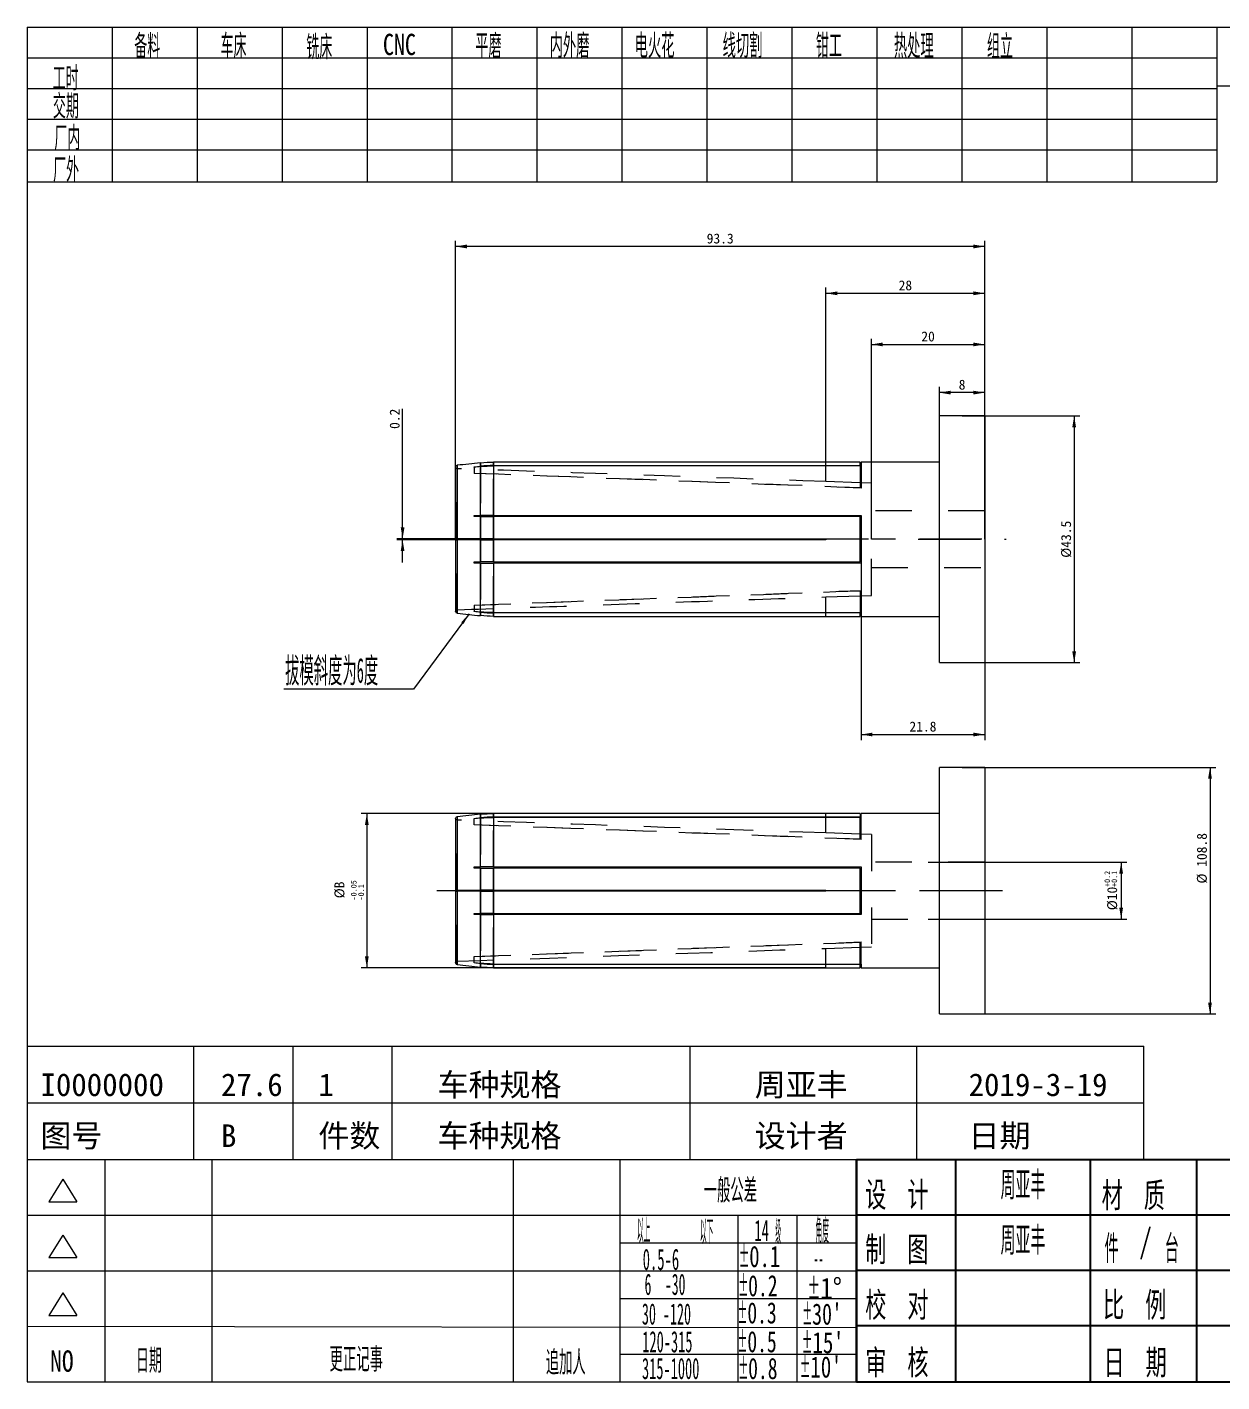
# Model space of a CAD drawing. Header units: millimetres. Extents: x 7 to 719, y -6 to 492.
# Drawn here: x 7.5 to 428.8, y 14 to 491.9 of the extents above; entities that cross this region are included whole.
import ezdxf

# ---------------------------------------------------------------- set-up
doc = ezdxf.new("R2010")
doc.units = ezdxf.units.MM
doc.linetypes.add('CENTER', pattern=[47.5, 22, -8.5, 8.5, -8.5])
doc.linetypes.add('DASHED', pattern=[25.719999, 12.86, -12.86])
doc.layers.add('1', color=7, linetype='Continuous', lineweight=18)
doc.layers.add('DIM', color=7, linetype='Continuous', lineweight=18)
doc.styles.add('ACISOTS', font='')
doc.styles.add('blockfont_v2', font='')
doc.styles.add('chinesef_fs', font='')
doc.styles.add('chinesef_ht_filled', font='')
doc.styles.add('chineset', font='')
doc.styles.get('ACISOTS').set_extended_font_data('宋体')
doc.styles.get('blockfont_v2').set_extended_font_data('宋体')
doc.styles.get('chinesef_fs').set_extended_font_data('宋体')
doc.styles.get('chinesef_ht_filled').set_extended_font_data('宋体')
doc.styles.get('chineset').set_extended_font_data('宋体')
doc.dimstyles.get("Standard").update_dxf_attribs({"dimtxt": 0.18, "dimasz": 0.18, "dimexe": 0.18, "dimexo": 0.0625, "dimgap": 0.09, "dimtad": 0, "dimtih": 1, "dimtoh": 1, "dimdec": 4, "dimzin": 0, "dimdsep": 46, "dimtxsty": 'Standard', "dimcen": 0.09, "dimdle": 0.36, "dimadec": 0, "dimazin": 0, "dimtfac": 1, "dimtdec": 4, "dimtofl": 0, "dimtmove": 0, "dimatfit": 3, "dimfxl": 1, "dimtolj": 1, "dimarcsym": 0})

# ---------------------------------------------------------------- blocks, each defined once
blk = doc.blocks.new('LABLE3D_1')
at = {"layer": '1', "color": 35, "linetype": 'Continuous', "lineweight": 18, "insert": (-17.8395, 0.5075), "char_height": 3.5, "width": 27.144221, "attachment_point": 7, "style": 'chinesef_ht_filled'}
blk.add_mtext('{\\W0.4235;拔模斜度为6度}', dxfattribs=at)
blk = doc.blocks.new('TabularNote1')
at = {"layer": '1', "color": 7, "linetype": 'Continuous', "lineweight": 25}
for p, q in [((124.42, 45.33), (138.42, 45.33)), ((124.42, 45.33), (124.42, 37.53)), ((138.42, 45.33), (138.42, 37.53)), ((138.42, 45.33), (157.42, 45.33)), ((157.42, 45.33), (157.42, 37.53)), ((157.42, 45.33), (172.42, 45.33)), ((172.42, 45.33), (172.42, 37.53)), ((172.42, 45.33), (198.42, 45.33)), ((198.42, 45.33), (198.42, 37.53)), ((198.42, 45.33), (223.42, 45.33)), ((223.42, 45.33), (223.42, 37.53)), ((223.42, 45.33), (292.02, 45.33)), ((292.02, 45.33), (292.02, 37.53)), ((124.42, 37.53), (138.42, 37.53)), ((124.42, 37.53), (124.42, 29.73)), ((138.42, 37.53), (157.42, 37.53)), ((138.42, 37.53), (138.42, 29.73)), ((157.42, 37.53), (172.42, 37.53)), ((157.42, 37.53), (157.42, 29.73)), ((172.42, 37.53), (198.42, 37.53)), ((172.42, 37.53), (172.42, 29.73)), ((198.42, 37.53), (223.42, 37.53)), ((198.42, 37.53), (198.42, 29.73)), ((223.42, 37.53), (292.02, 37.53)), ((223.42, 37.53), (223.42, 29.73)), ((292.02, 37.53), (292.02, 29.73)), ((124.42, 29.73), (138.42, 29.73)), ((124.42, 29.73), (124.42, 21.93)), ((138.42, 29.73), (157.42, 29.73)), ((138.42, 29.73), (138.42, 21.93)), ((157.42, 29.73), (172.42, 29.73)), ((157.42, 29.73), (157.42, 21.93)), ((172.42, 29.73), (198.42, 29.73)), ((172.42, 29.73), (172.42, 21.93)), ((198.42, 29.73), (223.42, 29.73)), ((198.42, 29.73), (198.42, 21.93)), ((223.42, 29.73), (292.02, 29.73)), ((223.42, 29.73), (223.42, 21.93)), ((292.02, 29.73), (292.02, 21.93)), ((124.42, 21.93), (138.42, 21.93)), ((124.42, 21.93), (124.42, 13.96)), ((138.42, 21.93), (157.42, 21.93)), ((138.42, 21.93), (138.42, 13.96)), ((157.42, 21.93), (172.42, 21.93)), ((157.42, 21.93), (157.42, 13.96)), ((172.42, 21.93), (198.42, 21.93)), ((172.42, 21.93), (172.42, 13.96)), ((198.42, 21.93), (223.42, 21.93)), ((198.42, 21.93), (198.42, 13.96)), ((223.42, 21.93), (292.02, 21.93)), ((223.42, 21.93), (223.42, 13.96)), ((292.02, 21.93), (292.02, 13.96)), ((124.42, 13.96), (138.42, 13.96)), ((138.42, 13.96), (157.42, 13.96)), ((157.42, 13.96), (172.42, 13.96)), ((172.42, 13.96), (198.42, 13.96)), ((198.42, 13.96), (223.42, 13.96)), ((223.42, 13.96), (292.02, 13.96))]:
    blk.add_line(p, q, dxfattribs=at)
at = {"layer": '1', "color": 5, "linetype": 'Continuous', "lineweight": 13, "char_height": 3.5, "line_spacing_factor": 0.903614}
for s, insert, width, attachment_point, style in [('{\\W0.4408;周亚丰}', (147.92, 43.58), 12.8423, 2, 'chinesef_fs'), ('{\\W0.9652;65MNTI}', (185.42, 43.58), 27.6295, 2, 'chinesef_fs'), ('{\\W0.4408;周亚丰}', (147.92, 35.78), 12.8423, 2, 'chinesef_fs'), ('/', (185.42, 27.98), 12.6779, 2, 'blockfont_v2'), ('{\\W0.5151; 内定位}', (224.67, 25.83), 17.8472, 4, 'chinesef_fs'), ('{\\W0.7585;2022/8/9}', (185.42, 20.18), 29.573, 2, 'blockfont_v2'), ('{\\W0.814; EC0120-I000----}', (224.67, 17.95), 64.9063, 4, 'blockfont_v2')]:
    blk.add_mtext(s, dxfattribs=dict(at, insert=insert, width=width, attachment_point=attachment_point, style=style))
at = {"layer": '1', "color": 5, "linetype": 'Continuous', "lineweight": 13, "insert": (185.42, 35.78), "char_height": 3.5, "width": 7.1068, "attachment_point": 2, "style": 'chineset'}
blk.add_mtext('{\\W0.3724;依表}', dxfattribs=at)
blk = doc.blocks.new('*X5')
at = {"layer": '1', "linetype": 'Continuous', "lineweight": 13}
blk.add_hatch(color=0, dxfattribs=at).paths.add_polyline_path([(20.32, 26.54), (18.35, 23.02), (17.54, 23.62)], flags=0)
at = {"layer": '1', "color": 0, "linetype": 'Continuous', "lineweight": 13}
for p, q in [((20.32, 26.54), (0.75, 0)), ((0.75, 0), (0, 0)), ((0, 0), (0, 0))]:
    blk.add_line(p, q, dxfattribs=at)
blk = doc.blocks.new('*X6')
at = {"layer": '1', "linetype": 'Continuous', "lineweight": 13}
for points in [[(376.68, 354.72), (377.35, 350.72), (376.01, 350.72)], [(376.68, 267.72), (377.35, 271.72), (376.01, 271.72)]]:
    blk.add_hatch(color=35, dxfattribs=at).paths.add_polyline_path(points, flags=0)
at = {"layer": '1', "color": 35, "linetype": 'Continuous', "lineweight": 13}
for p, q in [((337.16, 354.72), (378.68, 354.72)), ((376.68, 354.72), (376.68, 267.72)), ((337.16, 267.72), (378.68, 267.72))]:
    blk.add_line(p, q, dxfattribs=at)
at = {"layer": '1', "color": 35, "linetype": 'Continuous', "lineweight": 13, "insert": (373.9, 311.22), "char_height": 3.5, "width": 25.5363, "attachment_point": 5, "rotation": 90, "style": 'blockfont_v2'}
blk.add_mtext('%%C43.5', dxfattribs=at)
blk = doc.blocks.new('*X8')
at = {"layer": '1', "color": 35, "linetype": 'Continuous', "lineweight": 13, "char_height": 3.5, "attachment_point": 1, "rotation": 90, "style": 'blockfont_v2'}
for s, insert, width in [('%%CB', (115.83, 184.55), 21.5866), ('{\\H0.571429x;-0.05}', (121.62, 183.81), 27.5307), ('{\\H0.571429x;-0.1}', (124.24, 183.81), 27.5307)]:
    blk.add_mtext(s, dxfattribs=dict(at, insert=insert, width=width))
blk = doc.blocks.new('*X7')
at = {"layer": '1', "linetype": 'Continuous', "lineweight": 13}
for points in [[(127.26, 214.45), (127.92, 210.45), (126.59, 210.45)], [(127.26, 160.05), (127.92, 164.05), (126.59, 164.05)]]:
    blk.add_hatch(color=35, dxfattribs=at).paths.add_polyline_path(points, flags=0)
at = {"layer": '1', "color": 35, "linetype": 'Continuous', "lineweight": 13}
for p, q in [((171.95, 214.45), (125.26, 214.45)), ((127.26, 214.45), (127.26, 160.05)), ((289.16, 160.05), (125.26, 160.05))]:
    blk.add_line(p, q, dxfattribs=at)
blk.add_blockref('*X8', (0, 0), dxfattribs=at)
blk = doc.blocks.new('*X10')
at = {"layer": '1', "color": 35, "linetype": 'Continuous', "lineweight": 13, "char_height": 3.5, "attachment_point": 1, "rotation": 90, "style": 'blockfont_v2'}
for s, insert, width in [('{\\H0.571429x;+0.2}', (387.34, 188.55), 22.8827), ('{\\H0.571429x;+0.1}', (389.82, 188.55), 22.8827), ('%%C10', (388.32, 180.35), 55.1844)]:
    blk.add_mtext(s, dxfattribs=dict(at, insert=insert, width=width))
blk = doc.blocks.new('*X9')
at = {"layer": '1', "linetype": 'Continuous', "lineweight": 13}
for points in [[(393.25, 197.25), (393.92, 193.25), (392.59, 193.25)], [(393.25, 177.25), (393.92, 181.25), (392.59, 181.25)]]:
    blk.add_hatch(color=35, dxfattribs=at).paths.add_polyline_path(points, flags=0)
at = {"layer": '1', "color": 35, "linetype": 'Continuous', "lineweight": 13}
for p, q in [((325.16, 197.25), (395.25, 197.25)), ((393.25, 197.25), (393.25, 177.25)), ((325.16, 177.25), (395.25, 177.25))]:
    blk.add_line(p, q, dxfattribs=at)
blk.add_blockref('*X10', (0, 0), dxfattribs=at)
blk = doc.blocks.new('*X11')
at = {"layer": '1', "linetype": 'Continuous', "lineweight": 13}
for points in [[(139.86, 311.42), (139.2, 315.42), (140.53, 315.42)], [(139.86, 311.02), (139.2, 307.02), (140.53, 307.02)]]:
    blk.add_hatch(color=35, dxfattribs=at).paths.add_polyline_path(points, flags=0)
at = {"layer": '1', "color": 35, "linetype": 'Continuous', "lineweight": 13}
for p, q in [((139.86, 303.02), (139.86, 357.2)), ((167.33, 311.42), (137.86, 311.42)), ((159.1, 311.02), (137.86, 311.02))]:
    blk.add_line(p, q, dxfattribs=at)
at = {"layer": '1', "color": 35, "linetype": 'Continuous', "lineweight": 13, "insert": (137.08, 353.71), "char_height": 3.5, "width": 13.9218, "attachment_point": 5, "rotation": 90, "style": 'blockfont_v2'}
blk.add_mtext('0.2', dxfattribs=at)
blk = doc.blocks.new('*X12')
at = {"layer": '1', "linetype": 'Continuous', "lineweight": 13}
for points in [[(424.58, 230.75), (425.24, 226.75), (423.91, 226.75)], [(424.58, 143.75), (425.24, 147.75), (423.91, 147.75)]]:
    blk.add_hatch(color=35, dxfattribs=at).paths.add_polyline_path(points, flags=0)
at = {"layer": '1', "color": 35, "linetype": 'Continuous', "lineweight": 13}
for p, q in [((337.16, 230.75), (426.58, 230.75)), ((424.58, 230.75), (424.58, 143.75)), ((337.16, 143.75), (426.58, 143.75))]:
    blk.add_line(p, q, dxfattribs=at)
at = {"layer": '1', "color": 35, "linetype": 'Continuous', "lineweight": 13, "insert": (421.78, 198.67), "char_height": 3.5, "width": 35.5866, "attachment_point": 5, "rotation": 90, "style": 'blockfont_v2'}
blk.add_mtext('%%C 108.8 ', dxfattribs=at)
blk = doc.blocks.new('*X13')
at = {"layer": '1', "linetype": 'Continuous', "lineweight": 13}
for points in [[(301.56, 242.33), (305.56, 243), (305.56, 241.67)], [(345.16, 242.33), (341.16, 243), (341.16, 241.67)]]:
    blk.add_hatch(color=35, dxfattribs=at).paths.add_polyline_path(points, flags=0)
at = {"layer": '1', "color": 35, "linetype": 'Continuous', "lineweight": 13}
for p, q in [((301.56, 311.22), (301.56, 240.33)), ((345.16, 311.22), (345.16, 240.33)), ((301.56, 242.33), (345.16, 242.33))]:
    blk.add_line(p, q, dxfattribs=at)
at = {"layer": '1', "color": 35, "linetype": 'Continuous', "lineweight": 13, "insert": (323.36, 245.12), "char_height": 3.5, "width": 18.9274, "attachment_point": 5, "style": 'blockfont_v2'}
blk.add_mtext('21.8', dxfattribs=at)
blk = doc.blocks.new('*X14')
at = {"layer": '1', "linetype": 'Continuous', "lineweight": 13}
for points in [[(158.56, 414.51), (162.56, 413.84), (162.56, 415.18)], [(345.16, 414.51), (341.16, 413.84), (341.16, 415.18)]]:
    blk.add_hatch(color=35, dxfattribs=at).paths.add_polyline_path(points, flags=0)
at = {"layer": '1', "color": 35, "linetype": 'Continuous', "lineweight": 13}
for p, q in [((158.56, 311.22), (158.56, 416.51)), ((345.16, 311.22), (345.16, 416.51)), ((345.16, 414.51), (158.56, 414.51))]:
    blk.add_line(p, q, dxfattribs=at)
at = {"layer": '1', "color": 35, "linetype": 'Continuous', "lineweight": 13, "insert": (251.86, 417.29), "char_height": 3.5, "width": 18.9665, "attachment_point": 5, "style": 'blockfont_v2'}
blk.add_mtext('93.3', dxfattribs=at)
blk = doc.blocks.new('*X15')
at = {"layer": '1', "linetype": 'Continuous', "lineweight": 13}
for points in [[(289.16, 397.98), (293.16, 398.65), (293.16, 397.31)], [(345.16, 397.98), (341.16, 398.65), (341.16, 397.31)]]:
    blk.add_hatch(color=35, dxfattribs=at).paths.add_polyline_path(points, flags=0)
at = {"layer": '1', "color": 35, "linetype": 'Continuous', "lineweight": 13}
for p, q in [((289.16, 338.42), (289.16, 399.98)), ((289.16, 397.98), (345.16, 397.98)), ((345.16, 311.22), (345.16, 399.98))]:
    blk.add_line(p, q, dxfattribs=at)
at = {"layer": '1', "color": 35, "linetype": 'Continuous', "lineweight": 13, "insert": (317.16, 400.76), "char_height": 3.5, "width": 8.9162, "attachment_point": 5, "style": 'blockfont_v2'}
blk.add_mtext('28', dxfattribs=at)
blk = doc.blocks.new('*X16')
at = {"layer": '1', "linetype": 'Continuous', "lineweight": 13}
for points in [[(305.16, 379.94), (309.16, 380.61), (309.16, 379.28)], [(345.16, 379.94), (341.16, 380.61), (341.16, 379.28)]]:
    blk.add_hatch(color=35, dxfattribs=at).paths.add_polyline_path(points, flags=0)
at = {"layer": '1', "color": 35, "linetype": 'Continuous', "lineweight": 13}
for p, q in [((305.16, 311.22), (305.16, 381.94)), ((305.16, 379.94), (345.16, 379.94)), ((345.16, 311.22), (345.16, 381.94))]:
    blk.add_line(p, q, dxfattribs=at)
at = {"layer": '1', "color": 35, "linetype": 'Continuous', "lineweight": 13, "insert": (325.16, 382.73), "char_height": 3.5, "width": 8.9944, "attachment_point": 5, "style": 'blockfont_v2'}
blk.add_mtext('20', dxfattribs=at)
blk = doc.blocks.new('*X17')
at = {"layer": '1', "linetype": 'Continuous', "lineweight": 13}
for points in [[(329.16, 362.95), (333.16, 362.29), (333.16, 363.62)], [(345.16, 362.95), (341.16, 362.29), (341.16, 363.62)]]:
    blk.add_hatch(color=35, dxfattribs=at).paths.add_polyline_path(points, flags=0)
at = {"layer": '1', "color": 35, "linetype": 'Continuous', "lineweight": 13}
for p, q in [((329.16, 311.22), (329.16, 364.95)), ((345.16, 311.22), (345.16, 364.95)), ((345.16, 362.95), (329.16, 362.95))]:
    blk.add_line(p, q, dxfattribs=at)
at = {"layer": '1', "color": 35, "linetype": 'Continuous', "lineweight": 13, "insert": (337.16, 365.73), "char_height": 3.5, "width": 7, "attachment_point": 5, "style": 'blockfont_v2'}
blk.add_mtext('8', dxfattribs=at)

msp = doc.modelspace()

# ---------------------------------------------------------------- linework, layer by layer
at = {"layer": '1', "color": 2, "linetype": 'Continuous', "lineweight": 18}
for p, q in [((7.456, 491.897), (718.952, 491.897)), ((7.456, 491.897), (7.456, 13.959)), ((7.456, 13.959), (299.862, 13.959))]:
    msp.add_line(p, q, dxfattribs=at)
at = {"layer": '1', "color": 7, "linetype": 'Continuous', "lineweight": 18}
for p, q in [((37.421, 491.897), (37.421, 437.358)), ((67.386, 491.897), (67.386, 437.358)), ((67.386, 491.897), (67.386, 437.358)), ((97.351, 491.897), (97.351, 437.358)), ((127.316, 491.897), (127.316, 437.358)), ((157.281, 491.897), (157.281, 437.358)), ((157.281, 491.897), (157.281, 437.358)), ((187.246, 491.897), (187.246, 437.358)), ((217.211, 491.897), (217.211, 437.358)), ((247.175, 491.897), (247.175, 437.358)), ((277.14, 491.897), (277.14, 437.358)), ((307.105, 491.897), (307.105, 437.358)), ((337.07, 491.897), (337.07, 437.358)), ((367.035, 491.897), (367.035, 437.358)), ((397, 491.897), (397, 437.358)), ((426.965, 491.897), (426.965, 437.358)), ((7.456, 481.065), (426.965, 481.065)), ((7.456, 470.234), (426.965, 470.234)), ((546.227, 471.064), (426.965, 471.064)), ((7.456, 459.403), (426.965, 459.403)), ((7.456, 448.571), (426.965, 448.571)), ((7.456, 437.358), (426.965, 437.358)), ((7.456, 92.39), (299.862, 92.39)), ((35.021, 13.959), (35.021, 92.39)), ((72.757, 13.959), (72.757, 92.39)), ((179.002, 13.959), (179.002, 92.39)), ((216.529, 13.959), (216.529, 92.39)), ((299.862, 13.959), (299.862, 92.39)), ((20.06, 85.458), (15.139, 77.512)), ((20.06, 85.458), (24.982, 77.512)), ((15.139, 77.512), (24.982, 77.512)), ((7.456, 72.782), (299.816, 72.812)), ((258.196, 13.959), (258.196, 72.782)), ((279.029, 13.959), (279.029, 72.782)), ((20.06, 65.782), (15.139, 57.836)), ((20.06, 65.782), (24.982, 57.836)), ((216.529, 62.978), (299.862, 62.978)), ((15.139, 57.836), (24.982, 57.836)), ((7.456, 53.174), (299.862, 53.174)), ((20.06, 45.35), (15.139, 37.404)), ((20.06, 45.35), (24.982, 37.404)), ((216.529, 43.37), (299.862, 43.37)), ((7.456, 33.567), (299.816, 33.187)), ((15.139, 37.404), (24.982, 37.404)), ((216.529, 23.763), (299.862, 23.763))]:
    msp.add_line(p, q, dxfattribs=at)
at = {"layer": '1', "color": 155, "linetype": 'Continuous', "lineweight": 18}
for p, q in [((329.158, 267.723), (329.158, 354.723)), ((345.158, 354.723), (329.158, 354.723)), ((345.158, 354.723), (345.158, 267.723)), ((158.559, 336.718), (158.559, 311.424)), ((165.158, 336.599), (165.158, 336.728)), ((289.158, 338.422), (171.947, 338.422)), ((171.947, 337.22), (301.158, 337.22)), ((301.558, 337.094), (171.947, 337.094)), ((289.158, 338.423), (289.158, 338.422)), ((301.158, 338.423), (289.158, 338.423)), ((301.158, 337.22), (301.158, 338.423)), ((301.158, 337.22), (301.158, 337.094)), ((301.558, 338.423), (301.558, 337.094)), ((329.158, 338.423), (301.558, 338.423)), ((165.158, 319.223), (165.158, 319.623)), ((171.947, 319.623), (301.558, 319.623)), ((301.158, 319.223), (171.947, 319.223)), ((301.158, 303.223), (301.158, 319.223)), ((301.558, 319.623), (301.558, 302.823)), ((158.559, 311.024), (158.559, 285.728)), ((171.947, 311.423), (289.158, 311.423)), ((289.158, 311.023), (171.947, 311.023)), ((289.158, 311.423), (289.158, 311.023)), ((165.158, 302.823), (165.158, 303.223)), ((171.947, 303.223), (301.158, 303.223)), ((301.558, 302.823), (171.947, 302.823)), ((165.158, 285.718), (165.158, 285.847)), ((171.947, 285.353), (301.558, 285.353)), ((301.158, 285.226), (171.947, 285.226)), ((171.947, 284.024), (289.158, 284.024)), ((289.158, 284.024), (289.158, 284.023)), ((289.158, 284.023), (301.158, 284.023)), ((301.158, 285.353), (301.158, 285.226)), ((301.158, 284.023), (301.158, 285.226)), ((301.558, 285.353), (301.558, 284.023)), ((301.558, 284.023), (329.158, 284.023)), ((329.158, 267.723), (345.158, 267.723)), ((329.158, 187.249), (329.158, 230.749)), ((345.158, 230.749), (329.158, 230.749)), ((345.158, 230.749), (345.158, 187.249)), ((158.559, 212.745), (158.559, 187.45)), ((165.158, 212.625), (165.158, 212.754)), ((289.158, 214.449), (171.947, 214.449)), ((171.947, 213.246), (301.158, 213.246)), ((301.558, 213.12), (171.947, 213.12)), ((289.158, 214.449), (289.158, 214.449)), ((301.158, 214.449), (289.158, 214.449)), ((301.158, 214.449), (301.158, 213.246)), ((301.158, 213.12), (301.158, 213.246)), ((301.558, 213.12), (301.558, 214.449)), ((329.158, 214.449), (301.558, 214.449)), ((165.158, 195.249), (165.158, 195.649)), ((171.947, 195.649), (301.558, 195.649)), ((301.158, 195.249), (171.947, 195.249)), ((301.158, 179.249), (301.158, 195.249)), ((301.558, 195.649), (301.558, 178.849)), ((158.559, 187.05), (158.559, 161.754)), ((171.947, 187.449), (289.158, 187.449)), ((289.158, 187.049), (171.947, 187.049)), ((289.158, 187.449), (289.158, 187.049)), ((329.158, 143.749), (329.158, 187.249)), ((345.158, 187.249), (345.158, 143.749)), ((165.158, 178.849), (165.158, 179.249)), ((171.947, 179.249), (301.158, 179.249)), ((301.558, 178.849), (171.947, 178.849)), ((165.158, 161.745), (165.158, 161.874)), ((171.947, 161.379), (301.558, 161.379)), ((301.158, 161.252), (171.947, 161.252)), ((171.947, 160.05), (289.158, 160.05)), ((289.158, 160.05), (289.158, 160.049)), ((289.158, 160.049), (301.158, 160.049)), ((301.158, 161.252), (301.158, 161.379)), ((301.158, 160.049), (301.158, 161.252)), ((301.558, 161.379), (301.558, 160.049)), ((301.558, 160.049), (329.158, 160.049)), ((329.158, 143.749), (345.158, 143.749))]:
    msp.add_line(p, q, dxfattribs=at)
at = {"layer": '1', "color": 155, "linetype": 'Continuous', "lineweight": 13}
for p, q in [((159.096, 337.315), (159.096, 311.423)), ((167.326, 336.967), (167.326, 338.18)), ((167.326, 319.623), (167.326, 336.839)), ((171.947, 338.422), (171.947, 337.22)), ((171.947, 337.094), (171.947, 319.623)), ((167.326, 311.423), (167.326, 319.223)), ((171.947, 319.223), (171.947, 311.423)), ((159.096, 311.023), (159.096, 285.131)), ((167.326, 303.223), (167.326, 311.023)), ((171.947, 311.023), (171.947, 303.223)), ((167.326, 285.607), (167.326, 302.823)), ((171.947, 302.823), (171.947, 285.353)), ((167.326, 284.266), (167.326, 285.48)), ((171.947, 285.226), (171.947, 284.024)), ((159.096, 213.341), (159.096, 187.449)), ((167.326, 212.993), (167.326, 214.207)), ((167.326, 195.649), (167.326, 212.865)), ((171.947, 214.449), (171.947, 213.246)), ((171.947, 213.12), (171.947, 195.649)), ((167.326, 187.449), (167.326, 195.249)), ((171.947, 195.249), (171.947, 187.449)), ((159.096, 187.049), (159.096, 161.157)), ((167.326, 179.249), (167.326, 187.049)), ((171.947, 187.049), (171.947, 179.249)), ((167.326, 161.634), (167.326, 178.849)), ((171.947, 178.849), (171.947, 161.379)), ((167.326, 160.292), (167.326, 161.506)), ((171.947, 161.252), (171.947, 160.05))]:
    msp.add_line(p, q, dxfattribs=at)
at = {"layer": '1', "color": 155, "linetype": 'DASHED', "lineweight": 13}
for p, q in [((159.096, 311.423), (159.096, 337.315)), ((159.138, 311.423), (159.138, 336.119)), ((159.138, 336.119), (159.138, 311.423)), ((165.158, 336.599), (165.158, 334.436)), ((167.326, 338.18), (167.326, 336.967)), ((167.326, 336.839), (167.326, 319.623)), ((171.947, 337.22), (171.947, 338.422)), ((171.947, 319.623), (171.947, 337.094)), ((289.158, 331.578), (289.158, 338.422)), ((301.158, 337.094), (301.158, 329.485)), ((301.558, 337.094), (301.558, 329.289)), ((301.158, 331.16), (289.158, 331.579)), ((305.158, 331.02), (301.558, 331.146)), ((305.158, 291.426), (305.158, 331.02)), ((345.158, 321.223), (305.158, 321.223)), ((167.326, 319.223), (167.326, 311.423)), ((171.947, 311.423), (171.947, 319.223)), ((159.096, 285.131), (159.096, 311.023)), ((159.138, 286.327), (159.138, 311.023)), ((159.138, 311.023), (159.138, 286.327)), ((167.326, 311.023), (167.326, 303.223)), ((171.947, 303.223), (171.947, 311.023)), ((167.326, 302.823), (167.326, 285.607)), ((171.947, 285.353), (171.947, 302.823)), ((305.158, 301.223), (345.158, 301.223)), ((301.158, 292.962), (301.158, 285.353)), ((301.558, 293.158), (301.558, 285.353)), ((165.158, 288.01), (165.158, 285.847)), ((289.158, 290.867), (301.158, 291.286)), ((289.158, 284.024), (289.158, 290.868)), ((301.558, 291.3), (305.158, 291.426)), ((167.326, 285.48), (167.326, 284.266)), ((171.947, 284.024), (171.947, 285.226)), ((159.096, 187.449), (159.096, 213.341)), ((159.138, 212.145), (159.138, 187.449)), ((159.138, 187.449), (159.138, 212.145)), ((165.158, 210.463), (165.158, 212.625)), ((167.326, 214.207), (167.326, 212.993)), ((167.326, 212.865), (167.326, 195.649)), ((171.947, 213.246), (171.947, 214.449)), ((171.947, 195.649), (171.947, 213.12)), ((289.158, 207.604), (289.158, 214.449)), ((301.158, 205.511), (301.158, 213.12)), ((301.558, 205.315), (301.558, 213.12)), ((301.158, 207.186), (289.158, 207.605)), ((305.158, 207.047), (301.558, 207.172)), ((305.158, 207.047), (305.158, 167.452)), ((345.158, 197.249), (305.158, 197.249)), ((167.326, 195.249), (167.326, 187.449)), ((171.947, 187.449), (171.947, 195.249)), ((159.096, 161.157), (159.096, 187.049)), ((159.138, 187.049), (159.138, 162.354)), ((159.138, 162.354), (159.138, 187.049)), ((167.326, 187.049), (167.326, 179.249)), ((171.947, 179.249), (171.947, 187.049)), ((167.326, 178.849), (167.326, 161.634)), ((171.947, 161.379), (171.947, 178.849)), ((305.158, 177.249), (345.158, 177.249)), ((289.158, 166.893), (301.158, 167.312)), ((301.158, 161.379), (301.158, 168.988)), ((301.558, 161.379), (301.558, 169.184)), ((301.558, 167.326), (305.158, 167.452)), ((165.158, 161.874), (165.158, 164.036)), ((289.158, 160.05), (289.158, 166.894)), ((167.326, 161.506), (167.326, 160.292)), ((171.947, 160.05), (171.947, 161.252))]:
    msp.add_line(p, q, dxfattribs=at)
at = {"layer": '1', "color": 8, "linetype": 'CENTER', "lineweight": 13}
for p, q in [((304.158, 311.223), (156.947, 311.223)), ((344.158, 311.223), (286.558, 311.223)), ((321.658, 311.223), (352.658, 311.223)), ((309.158, 187.249), (151.947, 187.249)), ((344.158, 187.249), (286.558, 187.249)), ((351.408, 187.249), (322.908, 187.249))]:
    msp.add_line(p, q, dxfattribs=at)
at = {"layer": '1', "color": 35, "linetype": 'Continuous', "lineweight": 18}
msp.add_line((143.011, 258.343), (97.949, 258.343), dxfattribs=at)
at = {"layer": '1', "color": 35, "lineweight": 13}
msp.add_line((139.261, 258.343), (139.261, 258.343), dxfattribs=at)
at = {"layer": '1', "color": 155, "linetype": 'Continuous', "lineweight": 18}
for points, knots in [([(158.559, 336.704), (158.555, 336.851), (158.609, 337.001), (158.804, 337.225), (158.945, 337.299), (159.096, 337.315)], [0, 0, 0, 0, 0.44084791, 0.44084791, 0.88843549, 0.88843549, 0.88843549, 0.88843549]), ([(158.562, 311.023), (158.575, 311.023), (158.625, 311.023), (158.804, 311.023), (158.945, 311.023), (159.096, 311.023)], [0, 0, 0, 0, 0.24032808, 0.24032808, 0.53402, 0.53402, 0.53402, 0.53402]), ([(159.096, 311.423), (158.945, 311.423), (158.804, 311.423), (158.627, 311.423), (158.576, 311.423), (158.563, 311.423)], [0, 0, 0, 0, 0.29545214, 0.29545214, 0.5333725, 0.5333725, 0.5333725, 0.5333725]), ([(159.096, 285.131), (158.945, 285.147), (158.804, 285.221), (158.611, 285.443), (158.558, 285.587), (158.559, 285.73)], [0, 0, 0, 0, 0.44758551, 0.44758551, 0.87664801, 0.87664801, 0.87664801, 0.87664801]), ([(158.559, 212.73), (158.555, 212.878), (158.609, 213.027), (158.804, 213.251), (158.945, 213.326), (159.096, 213.341)], [0, 0, 0, 0, 0.44084791, 0.44084791, 0.88843549, 0.88843549, 0.88843549, 0.88843549]), ([(158.562, 187.049), (158.575, 187.049), (158.625, 187.049), (158.804, 187.049), (158.945, 187.049), (159.096, 187.049)], [0, 0, 0, 0, 0.24032808, 0.24032808, 0.53402, 0.53402, 0.53402, 0.53402]), ([(159.096, 187.449), (158.945, 187.449), (158.804, 187.449), (158.627, 187.449), (158.576, 187.449), (158.563, 187.449)], [0, 0, 0, 0, 0.29545214, 0.29545214, 0.5333725, 0.5333725, 0.5333725, 0.5333725]), ([(159.096, 161.157), (158.945, 161.173), (158.804, 161.247), (158.611, 161.469), (158.558, 161.613), (158.559, 161.756)], [0, 0, 0, 0, 0.44758551, 0.44758551, 0.87664801, 0.87664801, 0.87664801, 0.87664801])]:
    msp.add_open_spline(points, degree=3, knots=knots, dxfattribs=at)
at = {"layer": '1', "color": 155, "linetype": 'DASHED', "lineweight": 13}
for points, knots in [([(159.138, 336.119), (158.986, 336.124), (158.84, 336.188), (158.628, 336.4), (158.564, 336.548), (158.559, 336.7), (158.559, 336.702), (158.559, 336.704)], [0, 0, 0, 0, 0.4474449, 0.4474449, 0.89488981, 0.89488981, 0.90162898, 0.90162898, 0.90162898, 0.90162898]), ([(159.138, 286.327), (172.504, 286.794), (185.87, 287.261), (214.362, 288.256), (229.489, 288.784), (259.463, 289.831), (274.311, 290.35), (289.158, 290.868)], [0, 0, 0, 0, 40.1223434, 40.1223434, 85.5300811, 85.5300811, 130.09993, 130.09993, 130.09993, 130.09993]), ([(158.559, 285.73), (158.559, 285.736), (158.559, 285.742), (158.564, 285.898), (158.628, 286.046), (158.84, 286.258), (158.986, 286.322), (159.138, 286.327)], [0, 0, 0, 0, 0.01852305, 0.01852305, 0.46606928, 0.46606928, 0.91361551, 0.91361551, 0.91361551, 0.91361551]), ([(159.138, 212.145), (158.986, 212.15), (158.84, 212.214), (158.628, 212.427), (158.564, 212.574), (158.559, 212.726), (158.559, 212.728), (158.559, 212.73)], [0, 0, 0, 0, 0.4474449, 0.4474449, 0.89488981, 0.89488981, 0.90162898, 0.90162898, 0.90162898, 0.90162898]), ([(158.678, 187.049), (158.606, 187.049), (158.563, 187.049), (158.558, 187.049), (158.559, 187.049), (158.562, 187.049)], [0, 0, 0, 0, 0.09973725, 0.09973725, 0.12213797, 0.12213797, 0.12213797, 0.12213797]), ([(158.559, 161.756), (158.559, 161.763), (158.559, 161.769), (158.564, 161.924), (158.628, 162.072), (158.84, 162.284), (158.986, 162.348), (159.138, 162.354)], [0, 0, 0, 0, 0.01852305, 0.01852305, 0.46606928, 0.46606928, 0.91361551, 0.91361551, 0.91361551, 0.91361551])]:
    msp.add_open_spline(points, degree=3, knots=knots, dxfattribs=at)
at = {"layer": '1', "color": 155, "linetype": 'Continuous', "lineweight": 18}
for points in [[(167.326, 338.18), (164.583, 337.892), (161.839, 337.604), (159.096, 337.315)], [(165.158, 336.728), (165.881, 336.808), (166.604, 336.887), (167.326, 336.967)], [(167.326, 336.839), (166.604, 336.759), (165.881, 336.679), (165.158, 336.599)], [(167.326, 338.18), (168.862, 338.342), (170.402, 338.422), (171.947, 338.422)], [(171.947, 337.22), (170.402, 337.22), (168.862, 337.136), (167.326, 336.967)], [(167.326, 336.839), (168.862, 337.009), (170.402, 337.094), (171.947, 337.094)], [(165.158, 319.623), (165.881, 319.623), (166.604, 319.623), (167.326, 319.623)], [(167.326, 319.223), (166.604, 319.223), (165.881, 319.223), (165.158, 319.223)], [(171.947, 319.623), (170.402, 319.623), (168.862, 319.623), (167.326, 319.623)], [(167.326, 319.223), (168.862, 319.223), (170.402, 319.223), (171.947, 319.223)], [(159.096, 311.423), (161.839, 311.423), (164.583, 311.423), (167.326, 311.423)], [(167.326, 311.023), (164.583, 311.023), (161.839, 311.023), (159.096, 311.023)], [(171.947, 311.423), (170.402, 311.423), (168.862, 311.423), (167.326, 311.423)], [(167.326, 311.023), (168.862, 311.023), (170.402, 311.023), (171.947, 311.023)], [(165.158, 303.223), (165.881, 303.223), (166.604, 303.223), (167.326, 303.223)], [(167.326, 302.823), (166.604, 302.823), (165.881, 302.823), (165.158, 302.823)], [(171.947, 303.223), (170.402, 303.223), (168.862, 303.223), (167.326, 303.223)], [(167.326, 302.823), (168.862, 302.823), (170.402, 302.823), (171.947, 302.823)], [(159.096, 285.131), (161.839, 284.843), (164.583, 284.554), (167.326, 284.266)], [(165.158, 285.847), (165.881, 285.767), (166.604, 285.687), (167.326, 285.607)], [(167.326, 285.48), (166.604, 285.559), (165.881, 285.639), (165.158, 285.718)], [(171.947, 285.353), (170.402, 285.353), (168.862, 285.438), (167.326, 285.607)], [(167.326, 285.48), (168.862, 285.311), (170.402, 285.226), (171.947, 285.226)], [(171.947, 284.024), (170.402, 284.024), (168.862, 284.105), (167.326, 284.266)], [(167.326, 214.207), (164.583, 213.918), (161.839, 213.63), (159.096, 213.341)], [(165.158, 212.754), (165.881, 212.834), (166.604, 212.913), (167.326, 212.993)], [(167.326, 212.865), (166.604, 212.785), (165.881, 212.705), (165.158, 212.625)], [(167.326, 214.207), (168.862, 214.368), (170.402, 214.449), (171.947, 214.449)], [(171.947, 213.246), (170.402, 213.246), (168.862, 213.162), (167.326, 212.993)], [(167.326, 212.865), (168.862, 213.035), (170.402, 213.12), (171.947, 213.12)], [(165.158, 195.649), (165.881, 195.649), (166.604, 195.649), (167.326, 195.649)], [(167.326, 195.249), (166.604, 195.249), (165.881, 195.249), (165.158, 195.249)], [(171.947, 195.649), (170.402, 195.649), (168.862, 195.649), (167.326, 195.649)], [(167.326, 195.249), (168.862, 195.249), (170.402, 195.249), (171.947, 195.249)], [(159.096, 187.449), (161.839, 187.449), (164.583, 187.449), (167.326, 187.449)], [(167.326, 187.049), (164.583, 187.049), (161.839, 187.049), (159.096, 187.049)], [(171.947, 187.449), (170.402, 187.449), (168.862, 187.449), (167.326, 187.449)], [(167.326, 187.049), (168.862, 187.049), (170.402, 187.049), (171.947, 187.049)], [(165.158, 179.249), (165.881, 179.249), (166.604, 179.249), (167.326, 179.249)], [(167.326, 178.849), (166.604, 178.849), (165.881, 178.849), (165.158, 178.849)], [(171.947, 179.249), (170.402, 179.249), (168.862, 179.249), (167.326, 179.249)], [(167.326, 178.849), (168.862, 178.849), (170.402, 178.849), (171.947, 178.849)], [(159.096, 161.157), (161.839, 160.869), (164.583, 160.581), (167.326, 160.292)], [(165.158, 161.874), (165.881, 161.794), (166.604, 161.714), (167.326, 161.634)], [(167.326, 161.506), (166.604, 161.585), (165.881, 161.665), (165.158, 161.745)], [(171.947, 161.379), (170.402, 161.379), (168.862, 161.464), (167.326, 161.634)], [(167.326, 161.506), (168.862, 161.337), (170.402, 161.252), (171.947, 161.252)], [(171.947, 160.05), (170.402, 160.05), (168.862, 160.131), (167.326, 160.292)]]:
    msp.add_open_spline(points, degree=3, dxfattribs=at)
at = {"layer": '1', "color": 155, "linetype": 'DASHED', "lineweight": 13}
for points in [[(289.158, 331.578), (245.818, 333.092), (202.478, 334.605), (159.138, 336.119)], [(165.158, 334.577), (210.493, 332.904), (255.826, 331.213), (301.158, 329.485)], [(301.558, 329.289), (256.093, 331.04), (210.626, 332.748), (165.158, 334.436)], [(165.158, 288.01), (210.626, 289.699), (256.093, 291.407), (301.558, 293.158)], [(301.158, 292.962), (255.826, 291.233), (210.493, 289.543), (165.158, 287.869)], [(289.158, 207.604), (245.818, 209.118), (202.478, 210.632), (159.138, 212.145)], [(165.158, 210.603), (210.493, 208.93), (255.826, 207.239), (301.158, 205.511)], [(301.558, 205.315), (256.093, 207.066), (210.626, 208.774), (165.158, 210.463)], [(165.158, 164.036), (210.626, 165.725), (256.093, 167.433), (301.558, 169.184)], [(301.158, 168.988), (255.826, 167.26), (210.493, 165.569), (165.158, 163.895)], [(159.138, 162.354), (202.478, 163.867), (245.818, 165.381), (289.158, 166.894)]]:
    msp.add_open_spline(points, degree=3, dxfattribs=at)
at = {"layer": 'DIM'}
for p, q in [((7.456, 132.39), (401.244, 132.39)), ((66.244, 92.39), (66.244, 132.39)), ((101.244, 92.39), (101.244, 132.39)), ((136.244, 92.39), (136.244, 132.39)), ((241.244, 92.39), (241.244, 132.39)), ((321.244, 92.39), (321.244, 132.39)), ((401.244, 92.39), (401.244, 132.39)), ((7.456, 112.39), (401.244, 112.39))]:
    msp.add_line(p, q, dxfattribs=at)

# ---------------------------------------------------------------- block references
at = {"layer": '1', "color": 35, "linetype": 'Continuous', "lineweight": 13}
msp.add_blockref('*X5', (143.011, 258.343), dxfattribs=at)
at = {"layer": '1', "color": 35, "linetype": 'Continuous', "lineweight": 13, "xscale": 2.5, "yscale": 2.5, "zscale": 2.5}
msp.add_blockref('LABLE3D_1', (143.011, 258.343), dxfattribs=at)
at = {"layer": '1', "color": 3, "linetype": 'Continuous', "lineweight": 18, "xscale": 2.5, "yscale": 2.5, "zscale": 2.5}
msp.add_blockref('TabularNote1', (-11.184, -20.938), dxfattribs=at)

# ---------------------------------------------------------------- texts
at = {"layer": '1', "color": 7, "linetype": 'Continuous', "lineweight": 13, "attachment_point": 7, "line_spacing_factor": 0.903614, "style": 'chinesef_fs'}
for s, insert, char_height, width in [('{\\W0.4477;备料}', (45.253, 480.81), 7.5, 18.38321), ('{\\W0.4477;车床}', (75.668, 480.895), 7.5, 18.30818), ('{\\W0.4477;铣床}', (105.914, 480.471), 7.5, 18.38321), ('{\\W0.7595;CNC}', (132.937, 481.912), 7.5, 23.35781), ('{\\W0.4477;平磨}', (165.559, 480.895), 7.5, 18.23315), ('{\\W0.4575;内外磨}', (191.713, 480.98), 7.5, 27.21997), ('{\\W0.4575;电火花}', (221.705, 480.98), 7.5, 27.48834), ('{\\W0.4575;线切割}', (252.713, 480.98), 7.5, 28.21676), ('{\\W0.4477;钳工}', (285.61, 480.98), 7.5, 18.3457), ('{\\W0.4575;热处理}', (313.12, 480.81), 7.5, 28.52346), ('{\\W0.4477;组立}', (345.933, 480.98), 7.5, 18.3457), ('{\\W0.4477;工时}', (16.473, 469.594), 7.5, 18.15811), ('{\\W0.4477;交期}', (16.534, 459.575), 7.5, 18.00804), ('{\\W0.4477;厂内}', (17.064, 448.455), 7.5, 17.40778), ('{\\W0.4477;厂外}', (16.64, 437.23), 7.5, 18.12059), ('{\\W0.4603;一般公差}', (246.027, 77.138), 7.5, 38.41834), ('{\\W0.6234;设  计}', (302.998, 74.684), 8.75, 45.28357), ('{\\W0.6234;材  质}', (386.378, 74.536), 8.75, 44.43031), ('{\\W0.226;以上}', (222.486, 62.878), 7.5, 8.74961), ('{\\W0.1925;级}', (271.31, 62.508), 7.5, 3.64567), ('{\\W0.226;角度}', (285.459, 62.878), 7.5, 9.14732), ('{\\W0.226;以下}', (244.711, 62.508), 7.5, 8.63598), ('{\\W0.5004;14}', (263.914, 63.618), 7.5, 9.14139), ('{\\W0.7578;/}', (399.578, 57.153), 8.75, 8.07544), ('{\\W0.4185;台}', (408.62, 55.922), 8.75, 8.10113), ('{\\W0.3569;%%P\\W0.7138;0.1}', (258.464, 54.352), 7.5, 27.87409), ('{\\W0.6234;制  图}', (302.998, 55.446), 8.75, 44.79599), ('{\\W0.4185;件}', (387.391, 55.922), 8.75, 9.65589), ('{\\W0.5039;0.5-6}', (224.53, 53.337), 7.5, 25.96915), ('{\\W0.3461;--}', (284.736, 53.965), 7.5, 6.93167), ('{\\W0.4706;6  -30}', (225.191, 44.514), 7.5, 29.30077), ('{\\W0.3381;%%P\\W0.6761;0.2}', (258.278, 44.023), 7.5, 26.96936), ('{\\W0.4329;%%P\\W0.8658;1%%D}', (282.697, 43.229), 7.5, 23.86996), ('{\\W0.6234;校  对}', (302.998, 35.838), 8.75, 45.46641), ('{\\W0.6234;比  例}', (386.883, 35.869), 8.75, 43.21137), ('{\\W0.4849;30 -120}', (224.257, 34.068), 7.5, 35.27038), ('{\\W0.3381;%%P\\W0.6761;0.3}', (257.986, 34.45), 7.5, 26.96936), ("{\\W0.3426;%%P\\W0.6852;30'}", (280.791, 34.015), 7.5, 23.71404), ('{\\W0.4955;120-315}', (224.389, 24.272), 7.5, 35.33552), ('{\\W0.3381;%%P\\W0.6761;0.5}', (257.986, 24.292), 7.5, 26.96936), ("{\\W0.362;%%P\\W0.7239;15'}", (280.685, 23.954), 7.5, 25.05432), ('{\\W0.8108;NO}', (15.601, 17.446), 7.5, 16.7822), ('{\\W0.4477;日期}', (45.819, 17.1), 7.5, 16.54489), ('{\\W0.4603;更正记事}', (114.124, 17.556), 7.5, 38.53405), ('{\\W0.4575;追加人}', (190.37, 16.465), 7.5, 28.63848), ('{\\W0.6234;审  核}', (302.998, 15.49), 8.75, 44.49126), ('{\\W0.6234;日  期}', (387.022, 15.505), 8.75, 42.48001), ('{\\W0.4961;315-1000}', (224.273, 14.832), 7.5, 41.40634), ('{\\W0.3381;%%P\\W0.6761;0.8}', (258.278, 14.832), 7.5, 27.02602), ("{\\W0.362;%%P\\W0.7239;10'}", (279.944, 15.376), 7.5, 25.05432)]:
    msp.add_mtext(s, dxfattribs=dict(at, insert=insert, char_height=char_height, width=width))
at = {"layer": 'DIM', "style": 'ACISOTS'}
for s, p in [('I0000000', (12.163, 114.799)), ('27.6', (75.822, 114.799)), ('1', (110.179, 114.799)), ('车种规格', (152.21, 114.799)), ('周亚丰', (264.03, 114.799)), ('2019-3-19', (339.462, 114.799)), ('图号', (12.163, 96.799)), ('件数', (110.179, 96.799)), ('车种规格', (152.21, 96.799)), ('设计者', (264.03, 96.799)), ('日期', (339.462, 96.799)), ('B', (75.822, 96.799))]:
    msp.add_text(s, height=8, dxfattribs=at).set_placement(p)

# ---------------------------------------------------------------- dimensions: what is measured, and where the dimension line sits
at = {"layer": '1', "color": 35, "linetype": 'Continuous', "lineweight": 13}
for base, p1, p2, text, picture, middle in [((158.559, 414.509), (345.158, 311.223), (158.559, 311.223), '{\\C35;93.3}', '*X14', (251.859, 417.289)), ((345.158, 397.98), (289.158, 338.422), (345.158, 311.223), '{\\C35;28}', '*X15', (317.158, 400.76)), ((345.158, 379.945), (305.158, 311.223), (345.158, 311.223), '{\\C35;20}', '*X16', (325.158, 382.725)), ((329.158, 362.953), (345.158, 311.223), (329.158, 311.223), '{\\C35;8}', '*X17', (337.158, 365.733)), ((345.158, 242.332), (301.558, 311.223), (345.158, 311.223), '{\\C35;21.8}', '*X13', (323.358, 245.123))]:
    dim = msp.add_linear_dim(base=base, p1=p1, p2=p2, text=text, dimstyle='Standard', override={"dimscale": 1, "dimtxt": 3.5, "dimasz": 4, "dimexe": 2, "dimexo": 0, "dimgap": 1.05, "dimtad": 1, "dimtih": 0, "dimtoh": 0, "dimdec": 1, "dimzin": 8, "dimtxsty": 'blockfont_v2', "dimsah": 1, "dimdle": 8, "dimclrd": 35, "dimclre": 35, "dimclrt": 35, "dimtfac": 0.571429, "dimtdec": 2, "dimtofl": 1}, dxfattribs=at)
    dim.commit()
    dim.dimension.update_dxf_attribs({"geometry": picture, "text_midpoint": middle, "dimtype": 160})
for base, p1, p2, angle, text, override, picture, middle in [((139.864, 311.423), (159.096, 311.023), (167.326, 311.423), 90, '0.2', {"dimscale": 1, "dimtxt": 3.5, "dimasz": 4, "dimexe": 2, "dimexo": 0, "dimgap": 1.05, "dimtad": 1, "dimtih": 0, "dimtoh": 0, "dimdec": 1, "dimlfac": 1.25, "dimzin": 8, "dimtxsty": 'blockfont_v2', "dimsah": 1, "dimdle": 8, "dimclrd": 35, "dimclre": 35, "dimclrt": 35, "dimtfac": 0.571429, "dimtdec": 2, "dimtofl": 1}, '*X11', (137.084, 353.715)), ((376.679, 267.723), (337.158, 354.723), (337.158, 267.723), 270, '%%C43.5', {"dimscale": 1, "dimtxt": 3.5, "dimasz": 4, "dimexe": 2, "dimexo": 0, "dimgap": 1.05, "dimtad": 1, "dimtih": 0, "dimtoh": 0, "dimdec": 1, "dimlfac": 1.25, "dimzin": 8, "dimtxsty": 'blockfont_v2', "dimsah": 1, "dimdle": 8, "dimclrd": 35, "dimclre": 35, "dimclrt": 35, "dimtfac": 0.571429, "dimtdec": 2, "dimtofl": 1}, '*X6', (373.898, 311.223)), ((393.254, 177.249), (325.158, 197.249), (325.158, 177.249), 270, '%%C10{\\H0.571429x;\\S+0.2^ +0.1;}', {"dimscale": 1, "dimtxt": 3.5, "dimasz": 4, "dimexe": 2, "dimexo": 0, "dimgap": 1.05, "dimtad": 1, "dimtih": 0, "dimtoh": 0, "dimdec": 1, "dimlfac": 1.25, "dimzin": 8, "dimtxsty": 'blockfont_v2', "dimsah": 1, "dimdle": 8, "dimclrd": 35, "dimclre": 35, "dimclrt": 35, "dimtfac": 0.571429, "dimtdec": 2, "dimtofl": 1}, '*X9', (389.595, 187.249)), ((424.575101728, 143.749417577), (337.15841854, 230.749417577), (337.15841854, 143.749417577), 270, '{\\C35;%%C <> }', {"dimscale": 1, "dimtxt": 3.5, "dimasz": 4, "dimexe": 2, "dimexo": 0, "dimgap": 1.05, "dimtad": 1, "dimtih": 0, "dimtoh": 0, "dimdec": 1, "dimlfac": 1.25, "dimzin": 8, "dimtxsty": 'blockfont_v2', "dimsah": 1, "dimdle": 8, "dimclrd": 35, "dimclre": 35, "dimclrt": 35, "dimtfac": 0.571429, "dimtdec": 2, "dimtofl": 1}, '*X12', (421.775101686, 198.671990726)), ((127.255, 160.05), (171.947, 214.449), (289.158, 160.05), 270, '\\A1;%%C{\\C35;B\\P{\\H0.571429x;\\S-0.05^ -0.1;}}', {"dimscale": 1, "dimtxt": 3.5, "dimasz": 4, "dimexe": 2, "dimexo": 0, "dimgap": 1.05, "dimtad": 1, "dimtih": 0, "dimtoh": 0, "dimdec": 1, "dimzin": 8, "dimtxsty": 'blockfont_v2', "dimsah": 1, "dimdle": 8, "dimclrd": 35, "dimclre": 35, "dimclrt": 35, "dimtol": 1, "dimtp": -0.05, "dimtm": 0.1, "dimtfac": 0.571429, "dimtdec": 2, "dimtofl": 1}, '*X7', (121.038, 187.249))]:
    dim = msp.add_linear_dim(base=base, p1=p1, p2=p2, angle=angle, text=text, dimstyle='Standard', override=override, dxfattribs=at)
    dim.commit()
    dim.dimension.update_dxf_attribs({"geometry": picture, "text_midpoint": middle, "dimtype": 160})

doc.saveas('drawing.dxf')
